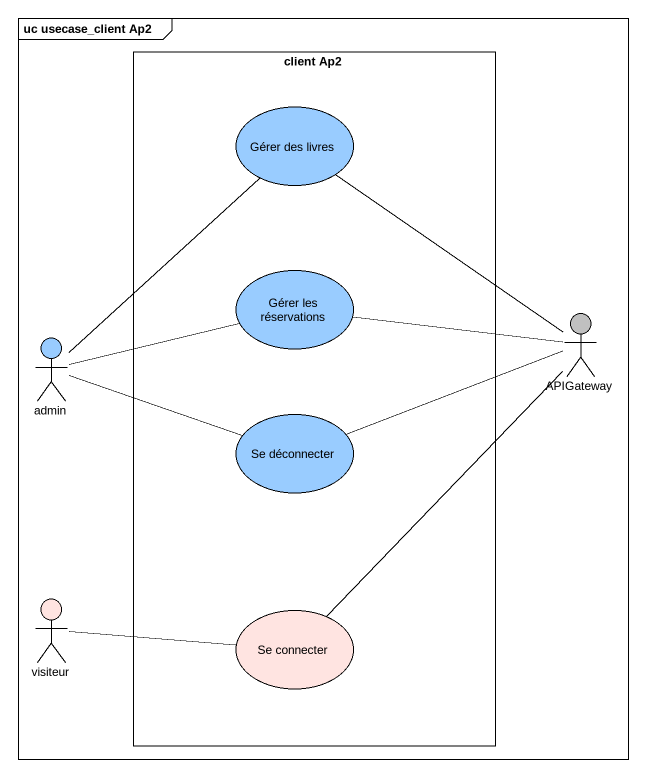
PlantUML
@startuml
mainframe uc usecase_client Ap2
rectangle "client Ap2" as client_Ap2 {
  usecase "Gérer des livres" as Gérer_des_livres #99CCFF
  usecase "Gérer les réservations" as Gérer_les_réservations #99CCFF
  usecase "Se déconnecter" as Se_déconnecter #99CCFF
  usecase "Se connecter" as Se_connecter #FFE4E1
}
actor APIGateway #C0C0C0
actor admin #99CCFF
actor visiteur #FFE4E1
Gérer_des_livres -- APIGateway
Gérer_les_réservations -right- APIGateway
admin -up- Gérer_des_livres
admin -right- Gérer_les_réservations
admin -right- Se_déconnecter
Se_déconnecter -right- APIGateway
visiteur -right- Se_connecter
Se_connecter -up- APIGateway
@enduml
